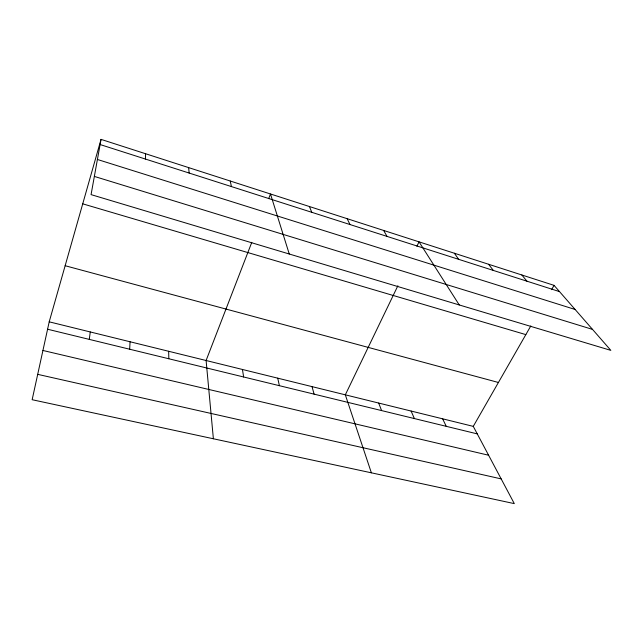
<?xml version="1.0" encoding="UTF-8"?>
<svg xmlns="http://www.w3.org/2000/svg" width="643" height="643" viewBox="0 0 643 643"><rect width="100%" height="100%" fill="white"/><g stroke="black" fill="none" stroke-linecap="round" stroke-linejoin="round"><path stroke-width="0.96" d="M145.414 159.046L145.599 153.741M129.677 349.221L130.063 341.763M89.281 339.383L90.269 331.949M101.039 139.378L91.065 194.62L610.85 350.379L554.057 285.363L101.039 139.378L49.206 321.83L32.15 399.713L514.304 503.622L473.272 426.373L49.206 321.83M251.791 242.339L206.098 360.506L213.38 438.767M268.686 198.639L270.486 193.985L289.262 254.009M397.864 285.789L345.323 394.826L371.381 472.822M416.913 246.245L419.035 241.856L459.263 304.959M473.272 426.373L530.805 325.945M551.59 289.671L554.057 285.363M37.704 374.347L501.162 478.89M42.936 350.475L488.608 455.236M47.59 329.232L477.259 433.88M65.152 265.72L498.421 382.481M82.73 203.831L525.837 334.617M94.352 176.415L592.524 329.401M97.415 159.472L575.123 309.484M100.107 144.546L559.523 291.617M521.835 274.979L526.93 281.184M488.624 264.281L493.326 270.43M454.368 253.238L458.66 259.33M383.638 230.451L387.014 236.391M347.124 218.676L350.001 224.544M442.617 418.818L446.266 426.333M411.102 411.046L414.397 418.569M309.428 206.532L311.767 212.303M378.679 403.057L381.596 410.58M312.008 386.62L314.106 394.143M277.728 378.164L279.392 385.687M230.25 181.021L231.416 186.583M242.443 369.468L243.633 376.975M188.64 167.606L189.155 173.055M168.659 351.279L168.828 358.762"/></g></svg>
